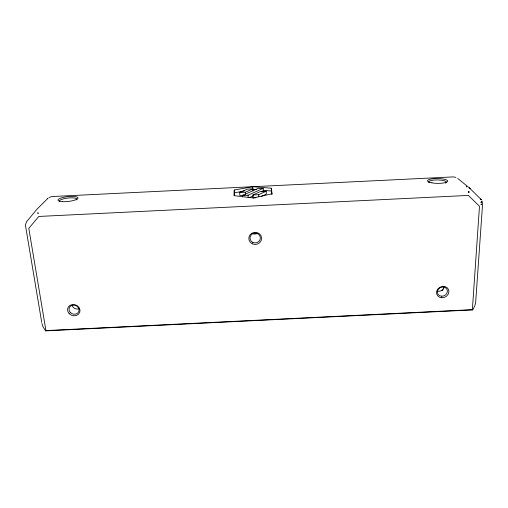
<?xml version="1.0" encoding="UTF-8"?>
<svg xmlns="http://www.w3.org/2000/svg" width="508" height="508" viewBox="0 0 508 508"><rect width="100%" height="100%" fill="white"/><g stroke="black" fill="none" stroke-linecap="round" stroke-linejoin="round"><path stroke-width="0.76" d="M468.909 191.656C469.386 192.913 467.925 192.411 468.389 191.497L468.713 192.399L468.909 191.656L468.814 192.437M234.328 195.72L234.29 190.011L252.66 186.715L271.272 188.201L272.123 193.783L253.238 197.968L234.023 195.65L234.29 190.011M468.611 192.361L468.655 191.567M482.035 201.016L482.587 203.943L475.666 302.254L474.942 305.479L472.745 309.912L472.376 309.658L479.482 206.28L468.382 195.415L38.799 216.452L28.804 228.352L45.942 330.581L45.606 330.873L42.983 326.676L41.942 323.533M481.413 203.924L481.032 204.413M47.733 198.558L47.987 198.26L36.944 209.233L26.543 221.717L25.413 225.108L41.732 322.396M481.108 204.61L481.501 204.165M37.998 213.57L37.814 212.814M49.003 197.479L52.051 196.539L453.2 176.898L455.924 177.368M38.17 213.481L38.024 212.7M261.55 196.355L266.306 194.113L266.186 191.218L260.528 191.497L252.94 194.977L253.086 197.91L255.956 197.771M252.94 194.977L258.693 194.697L266.186 191.218M249.676 197.491L253.263 195.834M261.868 191.872L263.303 191.211L263.176 188.36L257.607 188.633L242.335 195.497L242.418 196.964M242.335 195.497L248.088 195.212L263.176 188.36M244.062 195.205L239.827 195.409L239.662 192.519L245.326 192.24L252.914 188.862L253.016 190.995M239.662 192.519L247.339 189.135L252.914 188.862M472.745 309.912L45.606 330.873M234.461 192.862L244.386 190.9M45.942 330.581L472.376 309.658M256.661 189.617L252.781 189.236L252.66 186.715M262.858 190.221L271.386 191.052L271.92 194.596M457.708 178.41L469.176 187.757M469.506 188.055L480.454 198.812M245.326 192.24L245.44 194.412M248.088 195.212L248.202 197.415M258.693 194.697L258.794 196.894M271.272 188.201L271.386 191.052M443.941 286.957A5.036 4.432 -25.4 0 1 437.159 291.141M257.442 233.293A4.997 4.75 -2.9 0 1 252.089 233.337M79.572 308.534A5.036 4.432 19.7 0 1 72.041 305.2M443.852 288.887A6.21 5.467 -25.5 0 1 443.548 289.312M442.83 290.093A6.21 5.467 -25.5 0 1 441.992 290.76M428.708 182.112A8.871 2.14 0.9 0 1 437.947 179.953A8.871 2.14 0.9 0 1 446.303 182.575M445.91 182.931A8.871 2.14 0.9 0 1 445.624 183.102M429.184 182.664A8.871 2.14 0.9 0 1 428.962 182.48M59.385 201.339A8.871 2.14 -6.5 0 1 69.082 197.929A8.871 2.14 -6.5 0 1 76.549 199.93M481.209 201.651L481.419 202.095L481.209 201.651M481.07 202.305L481.247 202.667L481.07 202.305M466.344 186.557L466.63 186.836L466.344 186.557M469.779 188.328L469.411 187.998L469.779 188.328M469.995 188.652L469.627 188.328L469.995 188.652M481.286 199.79L480.962 199.434L481.286 199.79M481.07 199.46L480.739 199.098L481.07 199.46M441.858 297.777A6.337 5.556 -25.2 0 0 448.456 289.401A6.337 5.556 -25.2 0 0 437.82 289.039A6.337 5.556 -25.2 0 0 441.858 297.777M252.247 243.802A6.42 6.077 -2.9 0 0 261.626 238.1A6.42 6.077 -2.9 0 0 251.771 233.286A6.42 6.077 -2.9 0 0 252.247 243.802M441.706 296.221A5.124 4.496 -25.2 0 0 447.034 289.452A5.124 4.496 -25.2 0 0 438.429 289.16A5.124 4.496 -25.2 0 0 441.706 296.221M69.177 313.646A6.337 5.563 19.5 0 0 79.75 312.293A6.337 5.563 19.5 0 0 72.409 304.571A6.337 5.563 19.5 0 0 69.177 313.646M252.8 242.38A5.188 4.909 -2.9 0 0 260.375 237.769A5.188 4.909 -2.9 0 0 252.406 233.877A5.188 4.909 -2.9 0 0 252.8 242.38M70.333 312.49A5.124 4.496 19.5 0 0 78.88 311.398A5.124 4.496 19.5 0 0 72.942 305.156A5.124 4.496 19.5 0 0 70.333 312.49M431.921 182.855A10.097 2.419 0.9 0 0 447.681 181.273A10.097 2.419 0.9 0 0 433.235 178.695A10.097 2.419 0.9 0 0 431.921 182.855M62.547 201.67A10.103 2.426 -6.5 0 0 78.01 198.082A10.103 2.426 -6.5 0 0 63.392 197.364A10.103 2.426 -6.5 0 0 62.547 201.67"/></g></svg>
